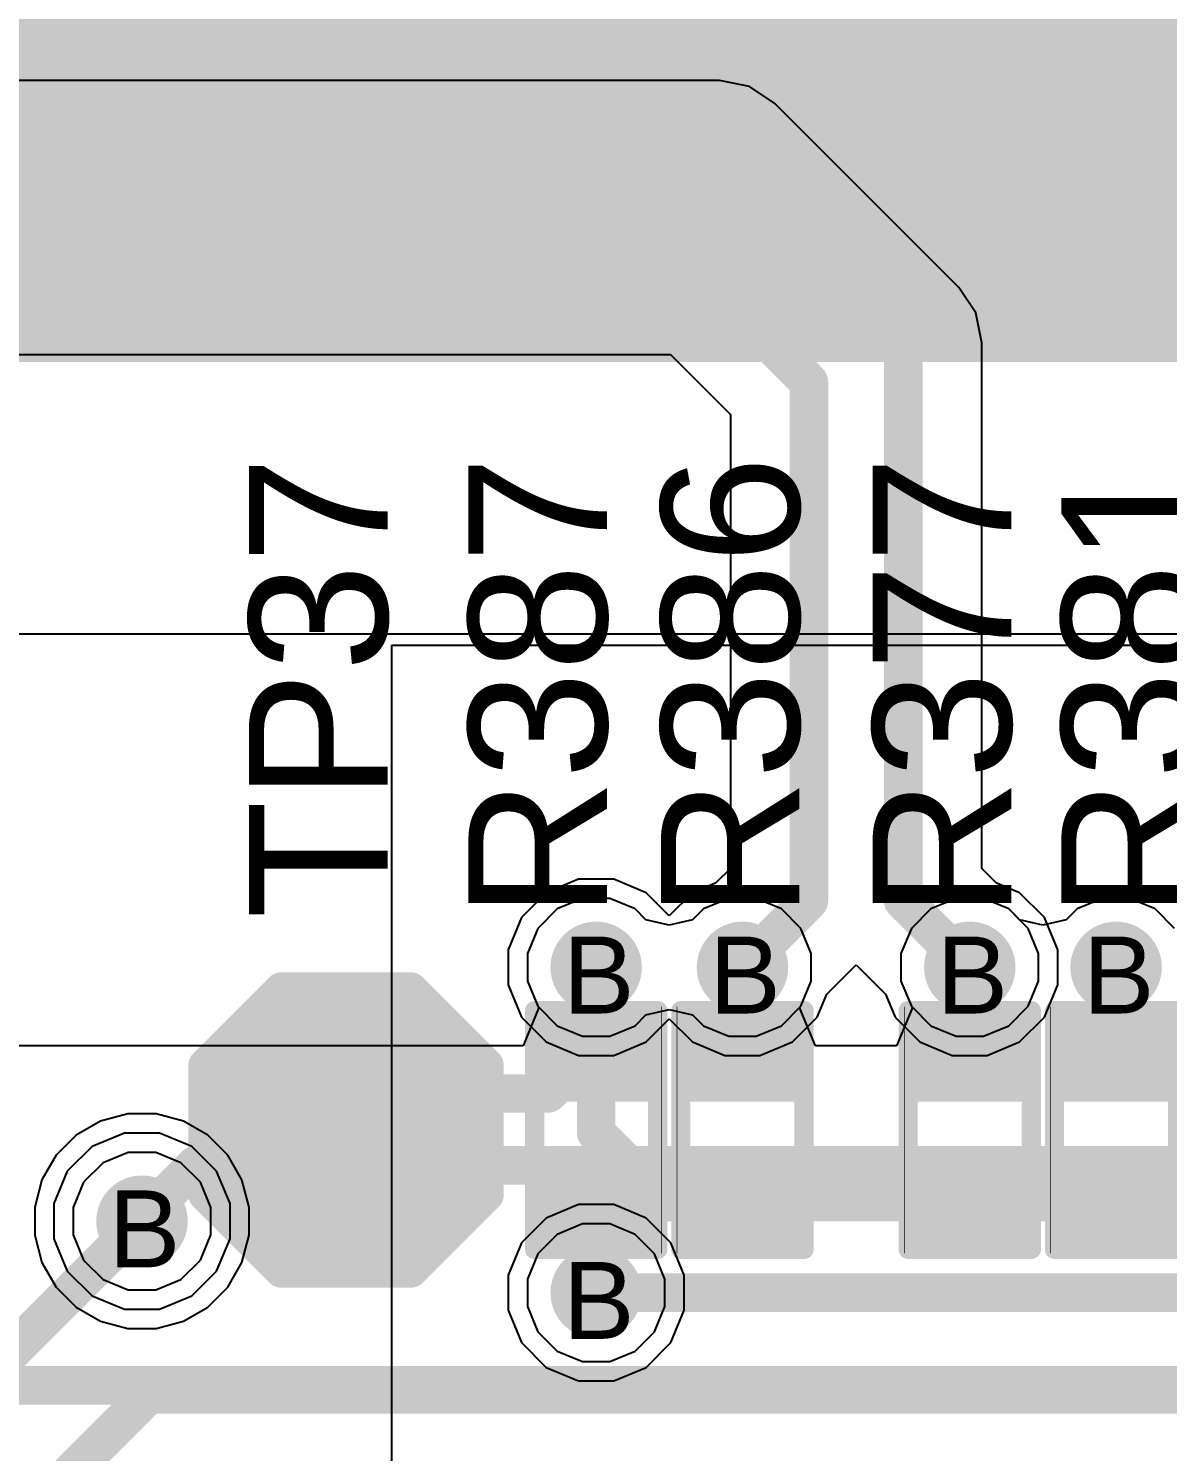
# Model space of a CAD drawing. Header units: inches. Extents: x 0 to 5379, y 0 to 5429.
# Drawn here: x 204.49 to 212, y 141.98 to 151.37 of the extents above; entities that cross this region are included whole.
import ezdxf

# ---------------------------------------------------------------- set-up
doc = ezdxf.new("R2010")
doc.units = ezdxf.units.IN
for name, color, linetype in [('Bottom Layer', 5, 'Continuous'), ('Bottom Solder', 6, 'Continuous'), ('Drill Drawing', 1, 'Continuous'), ('GND01', 16, 'Continuous'), ('GND02', 76, 'Continuous'), ('PWR', 156, 'Continuous'), ('SIG 01', 90, 'Continuous'), ('Top Layer', 1, 'Continuous'), ('Top Overlay', 2, 'Continuous'), ('Top Paste', 8, 'Continuous'), ('Top Solder', 216, 'Continuous'), ('Via Holes', 16, 'Continuous')]:
    doc.layers.add(name, color=color, linetype=linetype)
doc.styles.add('Arial', font='', dxfattribs={"height": 0.2})
doc.styles.get('Arial').set_extended_font_data('Arial')

# ---------------------------------------------------------------- blocks, each defined once
blk = doc.blocks.new('T__________162')
at = {"layer": 'Top Layer'}
blk.add_hatch(color=1, dxfattribs=at).paths.add_polyline_path([(0.381, 0.762), (-0.381, 0.762), (-0.762, 0.381), (-0.762, -0.381), (-0.381, -0.762), (0.381, -0.762), (0.762, -0.381), (0.762, 0.381)])
at = {"layer": 'Top Paste'}
blk.add_hatch(color=8, dxfattribs=at).paths.add_polyline_path([(0.381, 0.762), (-0.381, 0.762), (-0.762, 0.381), (-0.762, -0.381), (-0.381, -0.762), (0.381, -0.762), (0.762, -0.381), (0.762, 0.381)])
at = {"layer": 'Top Solder'}
blk.add_hatch(color=216, dxfattribs=at).paths.add_polyline_path([(0.4318, 0.8636), (-0.4318, 0.8636), (-0.8636, 0.4318), (-0.8636, -0.4318), (-0.4318, -0.8636), (0.4318, -0.8636), (0.8636, -0.4318), (0.8636, 0.4318)])
at = {"layer": 'Top Overlay'}
for points in [[(-0.4318, 0.9398, 0.2, 0.2, 0), (-0.9398, 0.4318, 0.2, 0.2, 0)], [(0.4318, 0.9398, 0.2, 0.2, 0), (-0.4318, 0.9398, 0.2, 0.2, 0)], [(0.9398, 0.4318, 0.2, 0.2, 0), (0.4318, 0.9398, 0.2, 0.2, 0)], [(-0.9398, 0.4318, 0.2, 0.2, 0), (-0.9398, -0.4318, 0.2, 0.2, 0)], [(0.9398, 0.4318, 0.2, 0.2, 0), (0.9398, -0.4318, 0.2, 0.2, 0)], [(-0.4318, -0.9398, 0.2, 0.2, 0), (-0.9398, -0.4318, 0.2, 0.2, 0)], [(0.9398, -0.4318, 0.2, 0.2, 0), (0.4318, -0.9398, 0.2, 0.2, 0)], [(0.4318, -0.9398, 0.2, 0.2, 0), (-0.4318, -0.9398, 0.2, 0.2, 0)]]:
    blk.add_lwpolyline(points, format="xyseb", dxfattribs=at)
for points in [[(-0.4818, 0.9398, 0.1, 0.1, 1), (-0.3818, 0.9398, 0.1, 0.1, 1)], [(-0.4818, 0.9398, 0.1, 0.1, 1), (-0.3818, 0.9398, 0.1, 0.1, 1)], [(0.3818, 0.9398, 0.1, 0.1, 1), (0.4818, 0.9398, 0.1, 0.1, 1)], [(0.3818, 0.9398, 0.1, 0.1, 1), (0.4818, 0.9398, 0.1, 0.1, 1)], [(-0.9898, 0.4318, 0.1, 0.1, 1), (-0.8898, 0.4318, 0.1, 0.1, 1)], [(-0.9898, 0.4318, 0.1, 0.1, 1), (-0.8898, 0.4318, 0.1, 0.1, 1)], [(0.8898, 0.4318, 0.1, 0.1, 1), (0.9898, 0.4318, 0.1, 0.1, 1)], [(0.8898, 0.4318, 0.1, 0.1, 1), (0.9898, 0.4318, 0.1, 0.1, 1)], [(-0.9898, -0.4318, 0.1, 0.1, 1), (-0.8898, -0.4318, 0.1, 0.1, 1)], [(-0.9898, -0.4318, 0.1, 0.1, 1), (-0.8898, -0.4318, 0.1, 0.1, 1)], [(0.8898, -0.4318, 0.1, 0.1, 1), (0.9898, -0.4318, 0.1, 0.1, 1)], [(0.8898, -0.4318, 0.1, 0.1, 1), (0.9898, -0.4318, 0.1, 0.1, 1)], [(-0.4818, -0.9398, 0.1, 0.1, 1), (-0.3818, -0.9398, 0.1, 0.1, 1)], [(-0.4818, -0.9398, 0.1, 0.1, 1), (-0.3818, -0.9398, 0.1, 0.1, 1)], [(0.3818, -0.9398, 0.1, 0.1, 1), (0.4818, -0.9398, 0.1, 0.1, 1)], [(0.3818, -0.9398, 0.1, 0.1, 1), (0.4818, -0.9398, 0.1, 0.1, 1)]]:
    blk.add_lwpolyline(points, format="xyseb", close=True, dxfattribs=at)
blk = doc.blocks.new('R___0402_384')
at = {"layer": 'Top Layer'}
for points in [[(-0.6985, -0.3175), (-0.6985, 0.3175), (-0.2413, 0.3175), (-0.2413, -0.3175)], [(0.2413, -0.3175), (0.2413, 0.3175), (0.6985, 0.3175), (0.6985, -0.3175)]]:
    blk.add_hatch(color=1, dxfattribs=at).paths.add_polyline_path(points)
at = {"layer": 'Top Paste'}
for points in [[(-0.6985, -0.3175), (-0.6985, 0.3175), (-0.2413, 0.3175), (-0.2413, -0.3175)], [(0.2413, -0.3175), (0.2413, 0.3175), (0.6985, 0.3175), (0.6985, -0.3175)]]:
    blk.add_hatch(color=8, dxfattribs=at).paths.add_polyline_path(points)
at = {"layer": 'Top Solder'}
for points in [[(-0.7535, -0.3725), (-0.7535, 0.3725), (-0.1863, 0.3725), (-0.1863, -0.3725)], [(0.1863, -0.3725), (0.1863, 0.3725), (0.7535, 0.3725), (0.7535, -0.3725)]]:
    blk.add_hatch(color=216, dxfattribs=at).paths.add_polyline_path(points)
at = {"layer": 'Top Overlay'}
for points in [[(-0.7874, 0.4064, 0.127, 0.127, 0), (0.7874, 0.4064, 0.127, 0.127, 0)], [(-0.7874, 0.4064, 0.127, 0.127, 0), (-0.7874, -0.4064, 0.127, 0.127, 0)], [(0.7874, 0.4064, 0.127, 0.127, 0), (0.7874, -0.4064, 0.127, 0.127, 0)], [(-0.7874, -0.4064, 0.127, 0.127, 0), (0.7874, -0.4064, 0.127, 0.127, 0)], [(-0.8128, -0.4318, 0.00323, 0.00323, 0), (0.8128, -0.4318, 0.00323, 0.00323, 0)]]:
    blk.add_lwpolyline(points, format="xyseb", dxfattribs=at)
for points in [[(-0.8191, 0.4064, 0.0635, 0.0635, 1), (-0.7556, 0.4064, 0.0635, 0.0635, 1)], [(-0.8191, 0.4064, 0.0635, 0.0635, 1), (-0.7556, 0.4064, 0.0635, 0.0635, 1)], [(0.7556, 0.4064, 0.0635, 0.0635, 1), (0.8191, 0.4064, 0.0635, 0.0635, 1)], [(0.7556, 0.4064, 0.0635, 0.0635, 1), (0.8191, 0.4064, 0.0635, 0.0635, 1)], [(-0.8191, -0.4064, 0.0635, 0.0635, 1), (-0.7556, -0.4064, 0.0635, 0.0635, 1)], [(-0.8191, -0.4064, 0.0635, 0.0635, 1), (-0.7556, -0.4064, 0.0635, 0.0635, 1)], [(0.7556, -0.4064, 0.0635, 0.0635, 1), (0.8191, -0.4064, 0.0635, 0.0635, 1)], [(0.7556, -0.4064, 0.0635, 0.0635, 1), (0.8191, -0.4064, 0.0635, 0.0635, 1)], [(-0.8136, -0.4318, 0.00161, 0.00161, 1), (-0.812, -0.4318, 0.00161, 0.00161, 1)], [(0.812, -0.4318, 0.00161, 0.00161, 1), (0.8136, -0.4318, 0.00161, 0.00161, 1)]]:
    blk.add_lwpolyline(points, format="xyseb", close=True, dxfattribs=at)
blk = doc.blocks.new('R___0402_385')
at = {"layer": 'Top Layer'}
for points in [[(-0.6985, -0.3175), (-0.6985, 0.3175), (-0.2413, 0.3175), (-0.2413, -0.3175)], [(0.2413, -0.3175), (0.2413, 0.3175), (0.6985, 0.3175), (0.6985, -0.3175)]]:
    blk.add_hatch(color=1, dxfattribs=at).paths.add_polyline_path(points)
at = {"layer": 'Top Paste'}
for points in [[(-0.6985, -0.3175), (-0.6985, 0.3175), (-0.2413, 0.3175), (-0.2413, -0.3175)], [(0.2413, -0.3175), (0.2413, 0.3175), (0.6985, 0.3175), (0.6985, -0.3175)]]:
    blk.add_hatch(color=8, dxfattribs=at).paths.add_polyline_path(points)
at = {"layer": 'Top Solder'}
for points in [[(-0.7535, -0.3725), (-0.7535, 0.3725), (-0.1863, 0.3725), (-0.1863, -0.3725)], [(0.1863, -0.3725), (0.1863, 0.3725), (0.7535, 0.3725), (0.7535, -0.3725)]]:
    blk.add_hatch(color=216, dxfattribs=at).paths.add_polyline_path(points)
at = {"layer": 'Top Overlay'}
for points in [[(0.7874, 0.4064, 0.127, 0.127, 0), (-0.7874, 0.4064, 0.127, 0.127, 0)], [(-0.7874, -0.4064, 0.127, 0.127, 0), (-0.7874, 0.4064, 0.127, 0.127, 0)], [(0.7874, -0.4064, 0.127, 0.127, 0), (0.7874, 0.4064, 0.127, 0.127, 0)], [(0.7874, -0.4064, 0.127, 0.127, 0), (-0.7874, -0.4064, 0.127, 0.127, 0)], [(0.8128, -0.4318, 0.00323, 0.00323, 0), (-0.8128, -0.4318, 0.00323, 0.00323, 0)]]:
    blk.add_lwpolyline(points, format="xyseb", dxfattribs=at)
for points in [[(-0.8191, 0.4064, 0.0635, 0.0635, 1), (-0.7556, 0.4064, 0.0635, 0.0635, 1)], [(-0.8191, 0.4064, 0.0635, 0.0635, 1), (-0.7556, 0.4064, 0.0635, 0.0635, 1)], [(0.7556, 0.4064, 0.0635, 0.0635, 1), (0.8191, 0.4064, 0.0635, 0.0635, 1)], [(0.7556, 0.4064, 0.0635, 0.0635, 1), (0.8191, 0.4064, 0.0635, 0.0635, 1)], [(-0.8191, -0.4064, 0.0635, 0.0635, 1), (-0.7556, -0.4064, 0.0635, 0.0635, 1)], [(-0.8191, -0.4064, 0.0635, 0.0635, 1), (-0.7556, -0.4064, 0.0635, 0.0635, 1)], [(0.7556, -0.4064, 0.0635, 0.0635, 1), (0.8191, -0.4064, 0.0635, 0.0635, 1)], [(0.7556, -0.4064, 0.0635, 0.0635, 1), (0.8191, -0.4064, 0.0635, 0.0635, 1)], [(-0.8136, -0.4318, 0.00161, 0.00161, 1), (-0.812, -0.4318, 0.00161, 0.00161, 1)], [(0.812, -0.4318, 0.00161, 0.00161, 1), (0.8136, -0.4318, 0.00161, 0.00161, 1)]]:
    blk.add_lwpolyline(points, format="xyseb", close=True, dxfattribs=at)
blk = doc.blocks.new('R___0402_390')
at = {"layer": 'Top Layer'}
for points in [[(-0.6985, -0.3175), (-0.6985, 0.3175), (-0.2413, 0.3175), (-0.2413, -0.3175)], [(0.2413, -0.3175), (0.2413, 0.3175), (0.6985, 0.3175), (0.6985, -0.3175)]]:
    blk.add_hatch(color=1, dxfattribs=at).paths.add_polyline_path(points)
at = {"layer": 'Top Paste'}
for points in [[(-0.6985, -0.3175), (-0.6985, 0.3175), (-0.2413, 0.3175), (-0.2413, -0.3175)], [(0.2413, -0.3175), (0.2413, 0.3175), (0.6985, 0.3175), (0.6985, -0.3175)]]:
    blk.add_hatch(color=8, dxfattribs=at).paths.add_polyline_path(points)
at = {"layer": 'Top Solder'}
for points in [[(-0.7535, -0.3725), (-0.7535, 0.3725), (-0.1863, 0.3725), (-0.1863, -0.3725)], [(0.1863, -0.3725), (0.1863, 0.3725), (0.7535, 0.3725), (0.7535, -0.3725)]]:
    blk.add_hatch(color=216, dxfattribs=at).paths.add_polyline_path(points)
at = {"layer": 'Top Overlay'}
for points in [[(-0.7874, -0.4064, 0.127, 0.127, 0), (-0.7874, 0.4064, 0.127, 0.127, 0)], [(0.7874, 0.4064, 0.127, 0.127, 0), (-0.7874, 0.4064, 0.127, 0.127, 0)], [(0.7874, -0.4064, 0.127, 0.127, 0), (0.7874, 0.4064, 0.127, 0.127, 0)], [(0.7874, -0.4064, 0.127, 0.127, 0), (-0.7874, -0.4064, 0.127, 0.127, 0)], [(0.8128, -0.4318, 0.00323, 0.00323, 0), (-0.8128, -0.4318, 0.00323, 0.00323, 0)]]:
    blk.add_lwpolyline(points, format="xyseb", dxfattribs=at)
for points in [[(-0.8191, 0.4064, 0.0635, 0.0635, 1), (-0.7556, 0.4064, 0.0635, 0.0635, 1)], [(-0.8191, 0.4064, 0.0635, 0.0635, 1), (-0.7556, 0.4064, 0.0635, 0.0635, 1)], [(0.7556, 0.4064, 0.0635, 0.0635, 1), (0.8191, 0.4064, 0.0635, 0.0635, 1)], [(0.7556, 0.4064, 0.0635, 0.0635, 1), (0.8191, 0.4064, 0.0635, 0.0635, 1)], [(-0.8191, -0.4064, 0.0635, 0.0635, 1), (-0.7556, -0.4064, 0.0635, 0.0635, 1)], [(-0.8191, -0.4064, 0.0635, 0.0635, 1), (-0.7556, -0.4064, 0.0635, 0.0635, 1)], [(0.7556, -0.4064, 0.0635, 0.0635, 1), (0.8191, -0.4064, 0.0635, 0.0635, 1)], [(0.7556, -0.4064, 0.0635, 0.0635, 1), (0.8191, -0.4064, 0.0635, 0.0635, 1)], [(-0.8136, -0.4318, 0.00161, 0.00161, 1), (-0.812, -0.4318, 0.00161, 0.00161, 1)], [(0.812, -0.4318, 0.00161, 0.00161, 1), (0.8136, -0.4318, 0.00161, 0.00161, 1)]]:
    blk.add_lwpolyline(points, format="xyseb", close=True, dxfattribs=at)
blk = doc.blocks.new('R___0402_394')
at = {"layer": 'Top Layer'}
for points in [[(-0.6985, -0.3175), (-0.6985, 0.3175), (-0.2413, 0.3175), (-0.2413, -0.3175)], [(0.2413, -0.3175), (0.2413, 0.3175), (0.6985, 0.3175), (0.6985, -0.3175)]]:
    blk.add_hatch(color=1, dxfattribs=at).paths.add_polyline_path(points)
at = {"layer": 'Top Paste'}
for points in [[(-0.6985, -0.3175), (-0.6985, 0.3175), (-0.2413, 0.3175), (-0.2413, -0.3175)], [(0.2413, -0.3175), (0.2413, 0.3175), (0.6985, 0.3175), (0.6985, -0.3175)]]:
    blk.add_hatch(color=8, dxfattribs=at).paths.add_polyline_path(points)
at = {"layer": 'Top Solder'}
for points in [[(-0.7535, -0.3725), (-0.7535, 0.3725), (-0.1863, 0.3725), (-0.1863, -0.3725)], [(0.1863, -0.3725), (0.1863, 0.3725), (0.7535, 0.3725), (0.7535, -0.3725)]]:
    blk.add_hatch(color=216, dxfattribs=at).paths.add_polyline_path(points)
at = {"layer": 'Top Overlay'}
for points in [[(0.7874, 0.4064, 0.127, 0.127, 0), (-0.7874, 0.4064, 0.127, 0.127, 0)], [(-0.7874, -0.4064, 0.127, 0.127, 0), (-0.7874, 0.4064, 0.127, 0.127, 0)], [(0.7874, -0.4064, 0.127, 0.127, 0), (0.7874, 0.4064, 0.127, 0.127, 0)], [(0.7874, -0.4064, 0.127, 0.127, 0), (-0.7874, -0.4064, 0.127, 0.127, 0)], [(0.8128, -0.4318, 0.00323, 0.00323, 0), (-0.8128, -0.4318, 0.00323, 0.00323, 0)]]:
    blk.add_lwpolyline(points, format="xyseb", dxfattribs=at)
for points in [[(-0.8191, 0.4064, 0.0635, 0.0635, 1), (-0.7556, 0.4064, 0.0635, 0.0635, 1)], [(-0.8191, 0.4064, 0.0635, 0.0635, 1), (-0.7556, 0.4064, 0.0635, 0.0635, 1)], [(0.7556, 0.4064, 0.0635, 0.0635, 1), (0.8191, 0.4064, 0.0635, 0.0635, 1)], [(0.7556, 0.4064, 0.0635, 0.0635, 1), (0.8191, 0.4064, 0.0635, 0.0635, 1)], [(-0.8191, -0.4064, 0.0635, 0.0635, 1), (-0.7556, -0.4064, 0.0635, 0.0635, 1)], [(-0.8191, -0.4064, 0.0635, 0.0635, 1), (-0.7556, -0.4064, 0.0635, 0.0635, 1)], [(0.7556, -0.4064, 0.0635, 0.0635, 1), (0.8191, -0.4064, 0.0635, 0.0635, 1)], [(0.7556, -0.4064, 0.0635, 0.0635, 1), (0.8191, -0.4064, 0.0635, 0.0635, 1)], [(-0.8136, -0.4318, 0.00161, 0.00161, 1), (-0.812, -0.4318, 0.00161, 0.00161, 1)], [(0.812, -0.4318, 0.00161, 0.00161, 1), (0.8136, -0.4318, 0.00161, 0.00161, 1)]]:
    blk.add_lwpolyline(points, format="xyseb", close=True, dxfattribs=at)

msp = doc.modelspace()

# ---------------------------------------------------------------- hatches: boundary and pattern name
at = {"layer": 'Bottom Layer'}
h = msp.add_hatch(color=5, dxfattribs=at)
edge = h.paths.add_edge_path()
edge.add_arc((208.2339, 145.1716), 0.2, 0, 360)
h = msp.add_hatch(color=5, dxfattribs=at)
edge = h.paths.add_edge_path()
edge.add_arc((209.1991, 145.1716), 0.2, 0, 360)
h = msp.add_hatch(color=5, dxfattribs=at)
edge = h.paths.add_edge_path()
edge.add_arc((210.6987, 145.1716), 0.2, 0, 360)
h = msp.add_hatch(color=5, dxfattribs=at)
edge = h.paths.add_edge_path()
edge.add_arc((211.6639, 145.1716), 0.2, 0, 360)
h = msp.add_hatch(color=5, dxfattribs=at)
edge = h.paths.add_edge_path()
edge.add_arc((205.2377, 143.4968), 0.2, 0, 360)
h = msp.add_hatch(color=5, dxfattribs=at)
edge = h.paths.add_edge_path()
edge.add_arc((208.2339, 143.0248), 0.2, 0, 360)
at = {"layer": 'Bottom Solder'}
msp.add_hatch(color=6, dxfattribs=at).paths.add_polyline_path([(191.3214, 149.1657), (306.197, 149.1657), (306.197, 156.5518), (191.3214, 156.5518)])
h = msp.add_hatch(color=6, dxfattribs=at)
edge = h.paths.add_edge_path()
edge.add_arc((208.2339, 145.1716), 0.3016, 0, 360)
h = msp.add_hatch(color=6, dxfattribs=at)
edge = h.paths.add_edge_path()
edge.add_arc((209.1991, 145.1716), 0.3016, 0, 360)
h = msp.add_hatch(color=6, dxfattribs=at)
edge = h.paths.add_edge_path()
edge.add_arc((210.6987, 145.1716), 0.3016, 0, 360)
h = msp.add_hatch(color=6, dxfattribs=at)
edge = h.paths.add_edge_path()
edge.add_arc((211.6639, 145.1716), 0.3016, 0, 360)
h = msp.add_hatch(color=6, dxfattribs=at)
edge = h.paths.add_edge_path()
edge.add_arc((205.2377, 143.4968), 0.3016, 0, 360)
h = msp.add_hatch(color=6, dxfattribs=at)
edge = h.paths.add_edge_path()
edge.add_arc((208.2339, 143.0248), 0.3016, 0, 360)
at = {"layer": 'GND01'}
h = msp.add_hatch(color=16, dxfattribs=at)
edge = h.paths.add_edge_path()
edge.add_arc((208.2339, 145.1716), 0.2, 0, 360)
h = msp.add_hatch(color=16, dxfattribs=at)
edge = h.paths.add_edge_path()
edge.add_arc((209.1991, 145.1716), 0.2, 0, 360)
h = msp.add_hatch(color=16, dxfattribs=at)
edge = h.paths.add_edge_path()
edge.add_arc((210.6987, 145.1716), 0.2, 0, 360)
h = msp.add_hatch(color=16, dxfattribs=at)
edge = h.paths.add_edge_path()
edge.add_arc((211.6639, 145.1716), 0.2, 0, 360)
h = msp.add_hatch(color=16, dxfattribs=at)
edge = h.paths.add_edge_path()
edge.add_arc((205.2377, 143.4968), 0.2, 0, 360)
h = msp.add_hatch(color=16, dxfattribs=at)
edge = h.paths.add_edge_path()
edge.add_arc((208.2339, 143.0248), 0.2, 0, 360)
at = {"layer": 'GND02'}
h = msp.add_hatch(color=76, dxfattribs=at)
edge = h.paths.add_edge_path()
edge.add_arc((208.2339, 145.1716), 0.2, 0, 360)
h = msp.add_hatch(color=76, dxfattribs=at)
edge = h.paths.add_edge_path()
edge.add_arc((209.1991, 145.1716), 0.2, 0, 360)
h = msp.add_hatch(color=76, dxfattribs=at)
edge = h.paths.add_edge_path()
edge.add_arc((210.6987, 145.1716), 0.2, 0, 360)
h = msp.add_hatch(color=76, dxfattribs=at)
edge = h.paths.add_edge_path()
edge.add_arc((211.6639, 145.1716), 0.2, 0, 360)
h = msp.add_hatch(color=76, dxfattribs=at)
edge = h.paths.add_edge_path()
edge.add_arc((205.2377, 143.4968), 0.2, 0, 360)
h = msp.add_hatch(color=76, dxfattribs=at)
edge = h.paths.add_edge_path()
edge.add_arc((208.2339, 143.0248), 0.2, 0, 360)
at = {"layer": 'PWR'}
h = msp.add_hatch(color=156, dxfattribs=at)
edge = h.paths.add_edge_path()
edge.add_arc((208.2339, 145.1716), 0.2, 0, 360)
h = msp.add_hatch(color=156, dxfattribs=at)
edge = h.paths.add_edge_path()
edge.add_arc((209.1991, 145.1716), 0.2, 0, 360)
h = msp.add_hatch(color=156, dxfattribs=at)
edge = h.paths.add_edge_path()
edge.add_arc((210.6987, 145.1716), 0.2, 0, 360)
h = msp.add_hatch(color=156, dxfattribs=at)
edge = h.paths.add_edge_path()
edge.add_arc((211.6639, 145.1716), 0.2, 0, 360)
h = msp.add_hatch(color=156, dxfattribs=at)
edge = h.paths.add_edge_path()
edge.add_arc((205.2377, 143.4968), 0.2, 0, 360)
h = msp.add_hatch(color=156, dxfattribs=at)
edge = h.paths.add_edge_path()
edge.add_arc((208.2339, 143.0248), 0.2, 0, 360)
at = {"layer": 'SIG 01'}
h = msp.add_hatch(color=90, dxfattribs=at)
edge = h.paths.add_edge_path()
edge.add_arc((208.2339, 145.1716), 0.2, 0, 360)
h = msp.add_hatch(color=90, dxfattribs=at)
edge = h.paths.add_edge_path()
edge.add_arc((209.1991, 145.1716), 0.2, 0, 360)
h = msp.add_hatch(color=90, dxfattribs=at)
edge = h.paths.add_edge_path()
edge.add_arc((210.6987, 145.1716), 0.2, 0, 360)
h = msp.add_hatch(color=90, dxfattribs=at)
edge = h.paths.add_edge_path()
edge.add_arc((211.6639, 145.1716), 0.2, 0, 360)
h = msp.add_hatch(color=90, dxfattribs=at)
edge = h.paths.add_edge_path()
edge.add_arc((205.2377, 143.4968), 0.2, 0, 360)
h = msp.add_hatch(color=90, dxfattribs=at)
edge = h.paths.add_edge_path()
edge.add_arc((208.2339, 143.0248), 0.2, 0, 360)
at = {"layer": 'Top Layer'}
h = msp.add_hatch(color=1, dxfattribs=at)
edge = h.paths.add_edge_path()
edge.add_arc((208.2339, 145.1716), 0.2, 0, 360)
h = msp.add_hatch(color=1, dxfattribs=at)
edge = h.paths.add_edge_path()
edge.add_arc((209.1991, 145.1716), 0.2, 0, 360)
h = msp.add_hatch(color=1, dxfattribs=at)
edge = h.paths.add_edge_path()
edge.add_arc((210.6987, 145.1716), 0.2, 0, 360)
h = msp.add_hatch(color=1, dxfattribs=at)
edge = h.paths.add_edge_path()
edge.add_arc((211.6639, 145.1716), 0.2, 0, 360)
h = msp.add_hatch(color=1, dxfattribs=at)
edge = h.paths.add_edge_path()
edge.add_arc((205.2377, 143.4968), 0.2, 0, 360)
h = msp.add_hatch(color=1, dxfattribs=at)
edge = h.paths.add_edge_path()
edge.add_arc((208.2339, 143.0248), 0.2, 0, 360)
at = {"layer": 'Top Solder'}
h = msp.add_hatch(color=216, dxfattribs=at)
edge = h.paths.add_edge_path()
edge.add_arc((208.2339, 145.1716), 0.3016, 0, 360)
h = msp.add_hatch(color=216, dxfattribs=at)
edge = h.paths.add_edge_path()
edge.add_arc((209.1991, 145.1716), 0.3016, 0, 360)
h = msp.add_hatch(color=216, dxfattribs=at)
edge = h.paths.add_edge_path()
edge.add_arc((210.6987, 145.1716), 0.3016, 0, 360)
h = msp.add_hatch(color=216, dxfattribs=at)
edge = h.paths.add_edge_path()
edge.add_arc((211.6639, 145.1716), 0.3016, 0, 360)
h = msp.add_hatch(color=216, dxfattribs=at)
edge = h.paths.add_edge_path()
edge.add_arc((205.2377, 143.4968), 0.3016, 0, 360)
h = msp.add_hatch(color=216, dxfattribs=at)
edge = h.paths.add_edge_path()
edge.add_arc((208.2339, 143.0248), 0.3016, 0, 360)
at = {"layer": 'Via Holes'}
h = msp.add_hatch(color=7, dxfattribs=at)
edge = h.paths.add_edge_path()
edge.add_arc((208.2339, 145.1716), 0.1, 0, 360)
h = msp.add_hatch(color=7, dxfattribs=at)
edge = h.paths.add_edge_path()
edge.add_arc((209.1991, 145.1716), 0.1, 0, 360)
h = msp.add_hatch(color=7, dxfattribs=at)
edge = h.paths.add_edge_path()
edge.add_arc((210.6987, 145.1716), 0.1, 0, 360)
h = msp.add_hatch(color=7, dxfattribs=at)
edge = h.paths.add_edge_path()
edge.add_arc((211.6639, 145.1716), 0.1, 0, 360)
h = msp.add_hatch(color=7, dxfattribs=at)
edge = h.paths.add_edge_path()
edge.add_arc((205.2377, 143.4968), 0.1, 0, 360)
h = msp.add_hatch(color=7, dxfattribs=at)
edge = h.paths.add_edge_path()
edge.add_arc((208.2339, 143.0248), 0.1, 0, 360)

# ---------------------------------------------------------------- linework, layer by layer
at = {"layer": 'Bottom Layer'}
for p, q in [((244.6274, 147.2946), (206.883, 147.2946)), ((206.883, 147.2946), (206.883, 131.7244)), ((237.2361, 147.2946), (206.883, 147.2946)), ((206.883, 147.2946), (206.883, 131.7244)), ((204.9644, 144.1566), (204.803, 144.0633)), ((205.1445, 144.2048), (204.9644, 144.1566)), ((205.3309, 144.2048), (205.1445, 144.2048)), ((205.511, 144.1566), (205.3309, 144.2048)), ((205.6724, 144.0633), (205.511, 144.1566)), ((204.803, 144.0633), (204.6711, 143.9315)), ((205.8042, 143.9315), (205.6724, 144.0633)), ((204.6711, 143.9315), (204.5779, 143.7701)), ((205.8974, 143.7701), (205.8042, 143.9315)), ((204.5779, 143.7701), (204.5297, 143.59)), ((205.9457, 143.59), (205.8974, 143.7701)), ((204.5297, 143.59), (204.5297, 143.4036)), ((205.9457, 143.4036), (205.9457, 143.59)), ((204.5297, 143.4036), (204.5779, 143.2235)), ((205.8974, 143.2235), (205.9457, 143.4036)), ((204.5779, 143.2235), (204.6711, 143.0621)), ((205.8042, 143.0621), (205.8974, 143.2235)), ((204.6711, 143.0621), (204.803, 142.9303)), ((205.6724, 142.9303), (205.8042, 143.0621)), ((204.803, 142.9303), (204.9644, 142.8371)), ((205.511, 142.8371), (205.6724, 142.9303)), ((204.9644, 142.8371), (205.1445, 142.7888)), ((205.3309, 142.7888), (205.511, 142.8371)), ((205.1445, 142.7888), (205.3309, 142.7888))]:
    msp.add_line(p, q, dxfattribs=at)
for points in [[(208.2339, 144.0802, 0.254, 0.254, 0), (208.2339, 145.1716, 0.254, 0.254, 0)], [(208.2339, 144.0802, 0.254, 0.254, 0), (208.6921, 143.622, 0.254, 0.254, 0)], [(208.6921, 143.622, 0.254, 0.254, 0), (232.8241, 143.622, 0.254, 0.254, 0)], [(208.2339, 143.0248, 0.254, 0.254, 0), (232.3325, 143.0248, 0.254, 0.254, 0)]]:
    msp.add_lwpolyline(points, format="xyseb", dxfattribs=at)
for points in [[(208.1704, 145.1716, 0.127, 0.127, 1), (208.2974, 145.1716, 0.127, 0.127, 1)], [(208.1704, 144.0802, 0.127, 0.127, 1), (208.2974, 144.0802, 0.127, 0.127, 1)], [(208.1704, 144.0802, 0.127, 0.127, 1), (208.2974, 144.0802, 0.127, 0.127, 1)], [(208.6286, 143.622, 0.127, 0.127, 1), (208.7556, 143.622, 0.127, 0.127, 1)], [(208.6286, 143.622, 0.127, 0.127, 1), (208.7556, 143.622, 0.127, 0.127, 1)], [(208.1704, 143.0248, 0.127, 0.127, 1), (208.2974, 143.0248, 0.127, 0.127, 1)]]:
    msp.add_lwpolyline(points, format="xyseb", close=True, dxfattribs=at)
at = {"layer": 'GND01'}
for p, q in [((207.9767, 145.5565), (207.849, 145.4288)), ((208.1436, 145.6256), (207.9767, 145.5565)), ((208.3242, 145.6256), (208.1436, 145.6256)), ((208.4911, 145.5565), (208.3242, 145.6256)), ((208.5626, 145.485), (208.4911, 145.5565)), ((208.9419, 145.5565), (208.8704, 145.485)), ((209.1088, 145.6256), (208.9419, 145.5565)), ((209.2894, 145.6256), (209.1088, 145.6256)), ((209.4563, 145.5565), (209.2894, 145.6256)), ((209.584, 145.4288), (209.4563, 145.5565)), ((210.4415, 145.5565), (210.3138, 145.4288)), ((210.6084, 145.6256), (210.4415, 145.5565)), ((210.789, 145.6256), (210.6084, 145.6256)), ((210.9559, 145.5565), (210.789, 145.6256)), ((211.0836, 145.4288), (210.9559, 145.5565)), ((208.7165, 145.4506), (208.5626, 145.485)), ((208.8704, 145.485), (208.7165, 145.4506)), ((207.849, 145.4288), (207.7799, 145.2619)), ((209.6531, 145.2619), (209.584, 145.4288)), ((210.3138, 145.4288), (210.2447, 145.2619)), ((211.1527, 145.2619), (211.0836, 145.4288)), ((207.7799, 145.2619), (207.7799, 145.0813)), ((209.6531, 145.0813), (209.6531, 145.2619)), ((210.2447, 145.2619), (210.2447, 145.0813)), ((211.1527, 145.0813), (211.1527, 145.2619)), ((207.7799, 145.0813), (207.849, 144.9144)), ((209.584, 144.9144), (209.6531, 145.0813)), ((210.2447, 145.0813), (210.3138, 144.9144)), ((211.0836, 144.9144), (211.1527, 145.0813)), ((207.849, 144.9144), (207.9767, 144.7867)), ((208.5626, 144.8582), (208.7165, 144.8926)), ((208.7165, 144.8926), (208.8704, 144.8582)), ((209.4563, 144.7867), (209.584, 144.9144)), ((210.3138, 144.9144), (210.4415, 144.7867)), ((210.9559, 144.7867), (211.0836, 144.9144)), ((207.9767, 144.7867), (208.1436, 144.7176)), ((208.3242, 144.7176), (208.4911, 144.7867)), ((208.4911, 144.7867), (208.5626, 144.8582)), ((208.8704, 144.8582), (208.9419, 144.7867)), ((208.9419, 144.7867), (209.1088, 144.7176)), ((209.2894, 144.7176), (209.4563, 144.7867)), ((210.4415, 144.7867), (210.6084, 144.7176)), ((210.789, 144.7176), (210.9559, 144.7867)), ((208.1436, 144.7176), (208.3242, 144.7176)), ((209.1088, 144.7176), (209.2894, 144.7176)), ((210.6084, 144.7176), (210.789, 144.7176)), ((205.1474, 143.9508), (204.9805, 143.8817)), ((205.328, 143.9508), (205.1474, 143.9508)), ((205.4948, 143.8817), (205.328, 143.9508)), ((204.9805, 143.8817), (204.8528, 143.754)), ((205.6226, 143.754), (205.4948, 143.8817)), ((204.8528, 143.754), (204.7837, 143.5871)), ((205.6917, 143.5871), (205.6226, 143.754)), ((204.7837, 143.5871), (204.7837, 143.4065)), ((205.6917, 143.4065), (205.6917, 143.5871)), ((208.1436, 143.4788), (207.9767, 143.4097)), ((208.3242, 143.4788), (208.1436, 143.4788)), ((208.4911, 143.4097), (208.3242, 143.4788)), ((204.7837, 143.4065), (204.8528, 143.2396)), ((205.6226, 143.2396), (205.6917, 143.4065)), ((207.9767, 143.4097), (207.849, 143.282)), ((208.6188, 143.282), (208.4911, 143.4097)), ((207.849, 143.282), (207.7799, 143.1151)), ((208.6879, 143.1151), (208.6188, 143.282)), ((204.8528, 143.2396), (204.9805, 143.1119)), ((205.4948, 143.1119), (205.6226, 143.2396)), ((204.9805, 143.1119), (205.1474, 143.0428)), ((205.328, 143.0428), (205.4948, 143.1119)), ((207.7799, 143.1151), (207.7799, 142.9345)), ((208.6879, 142.9345), (208.6879, 143.1151)), ((205.1474, 143.0428), (205.328, 143.0428)), ((207.7799, 142.9345), (207.849, 142.7676)), ((208.6188, 142.7676), (208.6879, 142.9345)), ((207.849, 142.7676), (207.9767, 142.6399)), ((208.4911, 142.6399), (208.6188, 142.7676)), ((207.9767, 142.6399), (208.1436, 142.5708)), ((208.3242, 142.5708), (208.4911, 142.6399)), ((208.1436, 142.5708), (208.3242, 142.5708))]:
    msp.add_line(p, q, dxfattribs=at)
at = {"layer": 'GND02'}
for p, q in [((207.9767, 145.5565), (207.849, 145.4288)), ((208.1436, 145.6256), (207.9767, 145.5565)), ((208.3242, 145.6256), (208.1436, 145.6256)), ((208.4911, 145.5565), (208.3242, 145.6256)), ((208.5626, 145.485), (208.4911, 145.5565)), ((208.9419, 145.5565), (208.8704, 145.485)), ((209.1088, 145.6256), (208.9419, 145.5565)), ((209.2894, 145.6256), (209.1088, 145.6256)), ((209.4563, 145.5565), (209.2894, 145.6256)), ((209.584, 145.4288), (209.4563, 145.5565)), ((210.4415, 145.5565), (210.3138, 145.4288)), ((210.6084, 145.6256), (210.4415, 145.5565)), ((210.789, 145.6256), (210.6084, 145.6256)), ((210.9559, 145.5565), (210.789, 145.6256)), ((211.0836, 145.4288), (210.9559, 145.5565)), ((208.7165, 145.4506), (208.5626, 145.485)), ((208.8704, 145.485), (208.7165, 145.4506)), ((207.849, 145.4288), (207.7799, 145.2619)), ((209.6531, 145.2619), (209.584, 145.4288)), ((210.3138, 145.4288), (210.2447, 145.2619)), ((211.1527, 145.2619), (211.0836, 145.4288)), ((207.7799, 145.2619), (207.7799, 145.0813)), ((209.6531, 145.0813), (209.6531, 145.2619)), ((210.2447, 145.2619), (210.2447, 145.0813)), ((211.1527, 145.0813), (211.1527, 145.2619)), ((207.7799, 145.0813), (207.849, 144.9144)), ((209.584, 144.9144), (209.6531, 145.0813)), ((210.2447, 145.0813), (210.3138, 144.9144)), ((211.0836, 144.9144), (211.1527, 145.0813)), ((207.849, 144.9144), (207.9767, 144.7867)), ((208.5626, 144.8582), (208.7165, 144.8926)), ((208.7165, 144.8926), (208.8704, 144.8582)), ((209.4563, 144.7867), (209.584, 144.9144)), ((210.3138, 144.9144), (210.4415, 144.7867)), ((210.9559, 144.7867), (211.0836, 144.9144)), ((207.9767, 144.7867), (208.1436, 144.7176)), ((208.3242, 144.7176), (208.4911, 144.7867)), ((208.4911, 144.7867), (208.5626, 144.8582)), ((208.8704, 144.8582), (208.9419, 144.7867)), ((208.9419, 144.7867), (209.1088, 144.7176)), ((209.2894, 144.7176), (209.4563, 144.7867)), ((210.4415, 144.7867), (210.6084, 144.7176)), ((210.789, 144.7176), (210.9559, 144.7867)), ((208.1436, 144.7176), (208.3242, 144.7176)), ((209.1088, 144.7176), (209.2894, 144.7176)), ((210.6084, 144.7176), (210.789, 144.7176)), ((205.1474, 143.9508), (204.9805, 143.8817)), ((205.328, 143.9508), (205.1474, 143.9508)), ((205.4948, 143.8817), (205.328, 143.9508)), ((204.9805, 143.8817), (204.8528, 143.754)), ((205.6226, 143.754), (205.4948, 143.8817)), ((204.8528, 143.754), (204.7837, 143.5871)), ((205.6917, 143.5871), (205.6226, 143.754)), ((204.7837, 143.5871), (204.7837, 143.4065)), ((205.6917, 143.4065), (205.6917, 143.5871)), ((208.1436, 143.4788), (207.9767, 143.4097)), ((208.3242, 143.4788), (208.1436, 143.4788)), ((208.4911, 143.4097), (208.3242, 143.4788)), ((204.7837, 143.4065), (204.8528, 143.2396)), ((205.6226, 143.2396), (205.6917, 143.4065)), ((207.9767, 143.4097), (207.849, 143.282)), ((208.6188, 143.282), (208.4911, 143.4097)), ((207.849, 143.282), (207.7799, 143.1151)), ((208.6879, 143.1151), (208.6188, 143.282)), ((204.8528, 143.2396), (204.9805, 143.1119)), ((205.4948, 143.1119), (205.6226, 143.2396)), ((204.9805, 143.1119), (205.1474, 143.0428)), ((205.328, 143.0428), (205.4948, 143.1119)), ((207.7799, 143.1151), (207.7799, 142.9345)), ((208.6879, 142.9345), (208.6879, 143.1151)), ((205.1474, 143.0428), (205.328, 143.0428)), ((207.7799, 142.9345), (207.849, 142.7676)), ((208.6188, 142.7676), (208.6879, 142.9345)), ((207.849, 142.7676), (207.9767, 142.6399)), ((208.4911, 142.6399), (208.6188, 142.7676)), ((207.9767, 142.6399), (208.1436, 142.5708)), ((208.3242, 142.5708), (208.4911, 142.6399)), ((208.1436, 142.5708), (208.3242, 142.5708))]:
    msp.add_line(p, q, dxfattribs=at)
at = {"layer": 'PWR'}
for p, q in [((207.9767, 145.5565), (207.849, 145.4288)), ((208.1436, 145.6256), (207.9767, 145.5565)), ((208.3242, 145.6256), (208.1436, 145.6256)), ((208.4911, 145.5565), (208.3242, 145.6256)), ((208.5626, 145.485), (208.4911, 145.5565)), ((208.9419, 145.5565), (208.8704, 145.485)), ((209.1088, 145.6256), (208.9419, 145.5565)), ((209.2894, 145.6256), (209.1088, 145.6256)), ((209.4563, 145.5565), (209.2894, 145.6256)), ((209.584, 145.4288), (209.4563, 145.5565)), ((210.4415, 145.5565), (210.3138, 145.4288)), ((210.6084, 145.6256), (210.4415, 145.5565)), ((210.789, 145.6256), (210.6084, 145.6256)), ((210.9559, 145.5565), (210.789, 145.6256)), ((211.0274, 145.485), (210.9559, 145.5565)), ((211.4067, 145.5565), (211.3352, 145.485)), ((211.5736, 145.6256), (211.4067, 145.5565)), ((211.7542, 145.6256), (211.5736, 145.6256)), ((211.9211, 145.5565), (211.7542, 145.6256)), ((212.0488, 145.4288), (211.9211, 145.5565)), ((208.7165, 145.4506), (208.5626, 145.485)), ((208.8704, 145.485), (208.7165, 145.4506)), ((211.1813, 145.4506), (211.0274, 145.485)), ((211.3352, 145.485), (211.1813, 145.4506)), ((207.849, 145.4288), (207.7799, 145.2619)), ((209.6531, 145.2619), (209.584, 145.4288)), ((210.3138, 145.4288), (210.2447, 145.2619)), ((207.7799, 145.2619), (207.7799, 145.0813)), ((209.6531, 145.0813), (209.6531, 145.2619)), ((210.2447, 145.2619), (210.2447, 145.0813)), ((207.7799, 145.0813), (207.849, 144.9144)), ((209.584, 144.9144), (209.6531, 145.0813)), ((210.2447, 145.0813), (210.3138, 144.9144)), ((207.8567, 144.9068), (207.7515, 144.6528)), ((207.849, 144.9144), (207.8567, 144.9068)), ((209.5763, 144.9068), (209.584, 144.9144)), ((209.6815, 144.6528), (209.5763, 144.9068)), ((210.3215, 144.9068), (210.2163, 144.6528)), ((210.3138, 144.9144), (210.3215, 144.9068)), ((207.7515, 144.6528), (203.8903, 144.6528)), ((210.2163, 144.6528), (209.6815, 144.6528))]:
    msp.add_line(p, q, dxfattribs=at)
for points in [[(205.2217, 143.4968, 0.254, 0.254, 0), (205.5905, 143.8656, 0.254, 0.254, 0)], [(205.5905, 143.8656, 0.254, 0.254, 0), (214.9876, 143.8656, 0.254, 0.254, 0)], [(187.0866, 142.4137, 0.254, 0.254, 0), (214.3923, 142.4137, 0.254, 0.254, 0)]]:
    msp.add_lwpolyline(points, format="xyseb", dxfattribs=at)
for points in [[(205.527, 143.8656, 0.127, 0.127, 1), (205.654, 143.8656, 0.127, 0.127, 1)], [(205.527, 143.8656, 0.127, 0.127, 1), (205.654, 143.8656, 0.127, 0.127, 1)], [(205.1582, 143.4968, 0.127, 0.127, 1), (205.2852, 143.4968, 0.127, 0.127, 1)]]:
    msp.add_lwpolyline(points, format="xyseb", close=True, dxfattribs=at)
at = {"layer": 'SIG 01'}
for p, q in [((209.047, 151.0224), (146.1788, 151.0224)), ((209.2452, 150.983), (209.047, 151.0224)), ((209.4132, 150.8707), (209.2452, 150.983)), ((210.6266, 149.6573), (209.4132, 150.8707)), ((210.7388, 149.4893), (210.6266, 149.6573)), ((210.7783, 149.2911), (210.7388, 149.4893)), ((210.7783, 145.8245), (210.7783, 149.2911)), ((198.8268, 149.2147), (208.7234, 149.2147)), ((208.7234, 149.2147), (209.1195, 148.8186)), ((209.1195, 148.8186), (209.1195, 145.8245)), ((209.1195, 145.8245), (209.0222, 145.7272)), ((210.8756, 145.7272), (210.7783, 145.8245)), ((208.1183, 145.7526), (207.9048, 145.6642)), ((208.3494, 145.7526), (208.1183, 145.7526)), ((208.563, 145.6642), (208.3494, 145.7526)), ((209.0222, 145.7272), (208.87, 145.6642)), ((211.0278, 145.6642), (210.8756, 145.7272)), ((207.9048, 145.6642), (207.7413, 145.5007)), ((208.7165, 145.5107), (208.563, 145.6642)), ((208.87, 145.6642), (208.7165, 145.5107)), ((211.1912, 145.5007), (211.0278, 145.6642)), ((207.7413, 145.5007), (207.6529, 145.2872)), ((211.2797, 145.2872), (211.1912, 145.5007)), ((207.6529, 145.2872), (207.6529, 145.056)), ((211.2797, 145.056), (211.2797, 145.2872)), ((209.7547, 144.9947), (209.9489, 145.1889)), ((209.9489, 145.1889), (210.1431, 144.9947)), ((207.6529, 145.056), (207.7413, 144.8425)), ((209.6916, 144.8425), (209.7547, 144.9947)), ((210.1431, 144.9947), (210.2061, 144.8425)), ((211.1912, 144.8425), (211.2797, 145.056)), ((207.7413, 144.8425), (207.9048, 144.6791)), ((208.563, 144.6791), (208.7165, 144.8326)), ((208.7165, 144.8326), (208.87, 144.6791)), ((209.5282, 144.6791), (209.6916, 144.8425)), ((210.2061, 144.8425), (210.3696, 144.6791)), ((211.0278, 144.6791), (211.1912, 144.8425)), ((207.9048, 144.6791), (208.1183, 144.5906)), ((208.3494, 144.5906), (208.563, 144.6791)), ((208.87, 144.6791), (209.0835, 144.5906)), ((209.3146, 144.5906), (209.5282, 144.6791)), ((210.3696, 144.6791), (210.5831, 144.5906)), ((210.8143, 144.5906), (211.0278, 144.6791)), ((208.1183, 144.5906), (208.3494, 144.5906)), ((209.0835, 144.5906), (209.3146, 144.5906)), ((210.5831, 144.5906), (210.8143, 144.5906)), ((205.1221, 144.0778), (204.9086, 143.9894)), ((205.3532, 144.0778), (205.1221, 144.0778)), ((205.5668, 143.9894), (205.3532, 144.0778)), ((204.9086, 143.9894), (204.7451, 143.8259)), ((205.7302, 143.8259), (205.5668, 143.9894)), ((204.7451, 143.8259), (204.6567, 143.6124)), ((205.8187, 143.6124), (205.7302, 143.8259)), ((204.6567, 143.6124), (204.6567, 143.3812)), ((205.8187, 143.3812), (205.8187, 143.6124)), ((208.1183, 143.6058), (207.9048, 143.5174)), ((208.3494, 143.6058), (208.1183, 143.6058)), ((208.563, 143.5174), (208.3494, 143.6058)), ((207.9048, 143.5174), (207.7413, 143.3539)), ((208.7264, 143.3539), (208.563, 143.5174)), ((204.6567, 143.3812), (204.7451, 143.1677)), ((205.7302, 143.1677), (205.8187, 143.3812)), ((207.7413, 143.3539), (207.6529, 143.1404)), ((208.8149, 143.1404), (208.7264, 143.3539)), ((204.7451, 143.1677), (204.9086, 143.0043)), ((205.5668, 143.0043), (205.7302, 143.1677)), ((207.6529, 143.1404), (207.6529, 142.9093)), ((208.8149, 142.9093), (208.8149, 143.1404)), ((204.9086, 143.0043), (205.1221, 142.9158)), ((205.3532, 142.9158), (205.5668, 143.0043)), ((205.1221, 142.9158), (205.3532, 142.9158)), ((207.6529, 142.9093), (207.7413, 142.6957)), ((208.7264, 142.6957), (208.8149, 142.9093)), ((207.7413, 142.6957), (207.9048, 142.5323)), ((208.563, 142.5323), (208.7264, 142.6957)), ((207.9048, 142.5323), (208.1183, 142.4438)), ((208.3494, 142.4438), (208.563, 142.5323)), ((208.1183, 142.4438), (208.3494, 142.4438))]:
    msp.add_line(p, q, dxfattribs=at)
for points in [[(145.9643, 150.5044, 0.254, 0.254, 0), (209.047, 150.5044, 0.254, 0.254, 0)], [(209.047, 150.5044, 0.254, 0.254, 0), (210.2603, 149.2911, 0.254, 0.254, 0)], [(145.6338, 149.7326, 0.254, 0.254, 0), (208.9379, 149.7326, 0.254, 0.254, 0)], [(208.9379, 149.7326, 0.254, 0.254, 0), (209.6375, 149.0331, 0.254, 0.254, 0)], [(210.2603, 145.61, 0.254, 0.254, 0), (210.2603, 149.2911, 0.254, 0.254, 0)], [(209.6375, 145.61, 0.254, 0.254, 0), (209.6375, 149.0331, 0.254, 0.254, 0)], [(209.1991, 145.1716, 0.254, 0.254, 0), (209.6375, 145.61, 0.254, 0.254, 0)], [(210.2603, 145.61, 0.254, 0.254, 0), (210.6987, 145.1716, 0.254, 0.254, 0)]]:
    msp.add_lwpolyline(points, format="xyseb", dxfattribs=at)
for points in [[(208.9835, 150.5044, 0.127, 0.127, 1), (209.1105, 150.5044, 0.127, 0.127, 1)], [(208.9835, 150.5044, 0.127, 0.127, 1), (209.1105, 150.5044, 0.127, 0.127, 1)], [(208.8744, 149.7326, 0.127, 0.127, 1), (209.0014, 149.7326, 0.127, 0.127, 1)], [(208.8744, 149.7326, 0.127, 0.127, 1), (209.0014, 149.7326, 0.127, 0.127, 1)], [(210.1968, 149.2911, 0.127, 0.127, 1), (210.3238, 149.2911, 0.127, 0.127, 1)], [(210.1968, 149.2911, 0.127, 0.127, 1), (210.3238, 149.2911, 0.127, 0.127, 1)], [(209.574, 149.0331, 0.127, 0.127, 1), (209.701, 149.0331, 0.127, 0.127, 1)], [(209.574, 149.0331, 0.127, 0.127, 1), (209.701, 149.0331, 0.127, 0.127, 1)], [(209.574, 145.61, 0.127, 0.127, 1), (209.701, 145.61, 0.127, 0.127, 1)], [(209.574, 145.61, 0.127, 0.127, 1), (209.701, 145.61, 0.127, 0.127, 1)], [(210.1968, 145.61, 0.127, 0.127, 1), (210.3238, 145.61, 0.127, 0.127, 1)], [(210.1968, 145.61, 0.127, 0.127, 1), (210.3238, 145.61, 0.127, 0.127, 1)], [(209.1356, 145.1716, 0.127, 0.127, 1), (209.2626, 145.1716, 0.127, 0.127, 1)], [(210.6352, 145.1716, 0.127, 0.127, 1), (210.7622, 145.1716, 0.127, 0.127, 1)]]:
    msp.add_lwpolyline(points, format="xyseb", close=True, dxfattribs=at)
at = {"layer": 'Top Layer'}
for p, q in [((301.9806, 147.3708), (0.381, 147.3708)), ((217.3469, 147.3708), (184.7434, 147.3708))]:
    msp.add_line(p, q, dxfattribs=at)
for points in [[(208.2339, 144.5681, 0.254, 0.254, 0), (208.2339, 145.1716, 0.254, 0.254, 0)], [(209.1991, 144.5681, 0.254, 0.254, 0), (209.1991, 145.1716, 0.254, 0.254, 0)], [(210.6987, 144.5681, 0.254, 0.254, 0), (210.6987, 145.1716, 0.254, 0.254, 0)], [(211.6639, 144.5681, 0.254, 0.254, 0), (211.6639, 145.1716, 0.254, 0.254, 0)], [(207.9164, 144.3395, 0.254, 0.254, 0), (208.145, 144.5681, 0.254, 0.254, 0)], [(208.145, 144.5681, 0.254, 0.254, 0), (208.2339, 144.5681, 0.254, 0.254, 0)], [(206.5839, 144.0982, 0.254, 0.254, 0), (206.8252, 144.3395, 0.254, 0.254, 0)], [(206.8252, 144.3395, 0.254, 0.254, 0), (207.9164, 144.3395, 0.254, 0.254, 0)], [(208.2339, 143.6283, 0.254, 0.254, 0), (209.1991, 143.6283, 0.254, 0.254, 0)], [(208.2339, 143.0248, 0.254, 0.254, 0), (208.2339, 143.6283, 0.254, 0.254, 0)], [(210.6987, 143.6283, 0.254, 0.254, 0), (211.6639, 143.6283, 0.254, 0.254, 0)], [(211.6639, 143.6283, 0.254, 0.254, 0), (212.6291, 143.6283, 0.254, 0.254, 0)], [(204.0122, 142.2714, 0.254, 0.254, 0), (205.2377, 143.4968, 0.254, 0.254, 0)], [(202.9123, 139.9823, 0.254, 0.254, 0), (205.2842, 142.3542, 0.254, 0.254, 0)], [(205.2842, 142.3542, 0.254, 0.254, 0), (218.1652, 142.3542, 0.254, 0.254, 0)]]:
    msp.add_lwpolyline(points, format="xyseb", dxfattribs=at)
for points in [[(208.1704, 145.1716, 0.127, 0.127, 1), (208.2974, 145.1716, 0.127, 0.127, 1)], [(209.1356, 145.1716, 0.127, 0.127, 1), (209.2626, 145.1716, 0.127, 0.127, 1)], [(210.6352, 145.1716, 0.127, 0.127, 1), (210.7622, 145.1716, 0.127, 0.127, 1)], [(211.6004, 145.1716, 0.127, 0.127, 1), (211.7274, 145.1716, 0.127, 0.127, 1)], [(208.0815, 144.5681, 0.127, 0.127, 1), (208.2085, 144.5681, 0.127, 0.127, 1)], [(208.0815, 144.5681, 0.127, 0.127, 1), (208.2085, 144.5681, 0.127, 0.127, 1)], [(208.1704, 144.5681, 0.127, 0.127, 1), (208.2974, 144.5681, 0.127, 0.127, 1)], [(208.1704, 144.5681, 0.127, 0.127, 1), (208.2974, 144.5681, 0.127, 0.127, 1)], [(209.1356, 144.5681, 0.127, 0.127, 1), (209.2626, 144.5681, 0.127, 0.127, 1)], [(210.6352, 144.5681, 0.127, 0.127, 1), (210.7622, 144.5681, 0.127, 0.127, 1)], [(211.6004, 144.5681, 0.127, 0.127, 1), (211.7274, 144.5681, 0.127, 0.127, 1)], [(206.7617, 144.3395, 0.127, 0.127, 1), (206.8887, 144.3395, 0.127, 0.127, 1)], [(206.7617, 144.3395, 0.127, 0.127, 1), (206.8887, 144.3395, 0.127, 0.127, 1)], [(207.8529, 144.3395, 0.127, 0.127, 1), (207.9799, 144.3395, 0.127, 0.127, 1)], [(207.8529, 144.3395, 0.127, 0.127, 1), (207.9799, 144.3395, 0.127, 0.127, 1)], [(206.5204, 144.0982, 0.127, 0.127, 1), (206.6474, 144.0982, 0.127, 0.127, 1)], [(208.1704, 143.6283, 0.127, 0.127, 1), (208.2974, 143.6283, 0.127, 0.127, 1)], [(208.1704, 143.6283, 0.127, 0.127, 1), (208.2974, 143.6283, 0.127, 0.127, 1)], [(209.1356, 143.6283, 0.127, 0.127, 1), (209.2626, 143.6283, 0.127, 0.127, 1)], [(210.6352, 143.6283, 0.127, 0.127, 1), (210.7622, 143.6283, 0.127, 0.127, 1)], [(211.6004, 143.6283, 0.127, 0.127, 1), (211.7274, 143.6283, 0.127, 0.127, 1)], [(211.6004, 143.6283, 0.127, 0.127, 1), (211.7274, 143.6283, 0.127, 0.127, 1)], [(205.1742, 143.4968, 0.127, 0.127, 1), (205.3012, 143.4968, 0.127, 0.127, 1)], [(208.1704, 143.0248, 0.127, 0.127, 1), (208.2974, 143.0248, 0.127, 0.127, 1)], [(205.2207, 142.3542, 0.127, 0.127, 1), (205.3477, 142.3542, 0.127, 0.127, 1)], [(205.2207, 142.3542, 0.127, 0.127, 1), (205.3477, 142.3542, 0.127, 0.127, 1)]]:
    msp.add_lwpolyline(points, format="xyseb", close=True, dxfattribs=at)

# ---------------------------------------------------------------- block references
for name, p, rotation in [('T__________162', (206.5839, 144.0982), 180), ('R___0402_384', (208.2339, 144.0982), 90), ('R___0402_385', (209.1991, 144.0982), 270), ('R___0402_394', (210.6987, 144.0982), 270), ('R___0402_390', (211.6639, 144.0982), 270)]:
    msp.add_blockref(name, p, dxfattribs=dict(rotation=rotation))

# ---------------------------------------------------------------- texts
at = {"layer": 'Drill Drawing', "style": 'Arial'}
for p in [(208.0138, 144.8669), (208.979, 144.8669), (210.4786, 144.8669), (211.4438, 144.8669), (205.0176, 143.1921), (208.0138, 142.7201)]:
    msp.add_text('B', height=0.508, dxfattribs=at).set_placement(p)
at = {"layer": 'Top Overlay', "style": 'Arial'}
for s, p in [('TP37', (206.8575, 145.4917)), ('R387', (208.3053, 145.4917)), ('R386', (209.5753, 145.4917)), ('R377', (210.9723, 145.4917)), ('R381', (212.2169, 145.4917))]:
    msp.add_text(s, height=0.9144, rotation=90, dxfattribs=at).set_placement(p)

doc.saveas('drawing.dxf')
